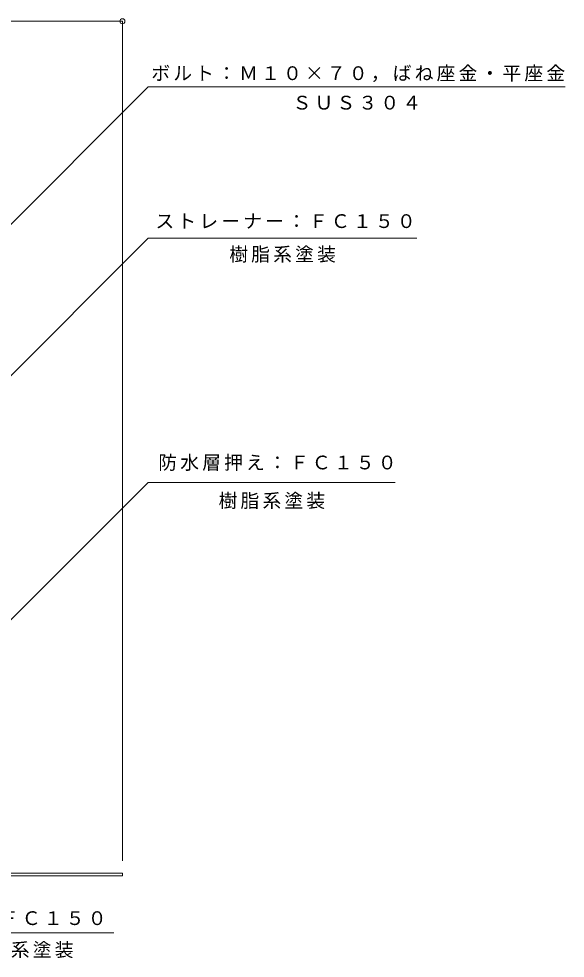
# Model space of a CAD drawing. Units: millimetres at full size, sheet at 1:4; details may follow other scales. Extents: x -507 to 522, y -549 to 542.
# Drawn here: x 173 to 522, y -438 to 163 of the extents above; entities that cross this region are included whole.
import ezdxf

# ---------------------------------------------------------------- set-up
doc = ezdxf.new("R2010")
doc.units = ezdxf.units.MM
doc.header["$LTSCALE"] = 4
doc.header["$PDMODE"] = 32
doc.header["$PDSIZE"] = 3.2
for name, color, linetype, lineweight in [('0-4_その他', 7, 'Continuous', 9), ('0-5_寸法', 7, 'Continuous', 9), ('0-8', 2, 'Continuous', 9)]:
    doc.layers.add(name, color=color, linetype=linetype, lineweight=lineweight)
doc.styles.add('ＭＳ ゴシック', font='')
doc.styles.get('ＭＳ ゴシック').set_extended_font_data('MS Gothic')

msp = doc.modelspace()

# ---------------------------------------------------------------- linework, layer by layer
at = {"layer": '0-4_その他'}
for p, q in [((83.894, 161.037), (238.894, 161.037)), ((238.894, 161.172), (238.894, -375.634))]:
    msp.add_line(p, q, dxfattribs=at)
msp.add_point((238.894, 161.037), dxfattribs=at)
at = {"layer": '0-5_寸法'}
for p, q in [((-166.294, -302.519), (255.357, 119.133)), ((255.357, 119.133), (522.15, 119.133)), ((-38.701, -271.646), (255.357, 22.413)), ((427.163, 22.413), (255.357, 22.413)), ((43.356, -345.73), (255.357, -133.729)), ((413.421, -133.729), (255.357, -133.729)), ((113.422, -421.779), (233.443, -421.779))]:
    msp.add_line(p, q, dxfattribs=at)
at = {"layer": '0-8'}
for p, q in [((25.886, -383.634), (238.894, -383.634)), ((238.894, -383.634), (238.894, -385.234)), ((238.894, -385.234), (-119.371, -385.234)), ((63.394, -385.234), (214.894, -385.234))]:
    msp.add_line(p, q, dxfattribs=at)

# ---------------------------------------------------------------- texts
at = {"layer": '0-5_寸法', "char_height": 8.798, "attachment_point": 7, "style": 'ＭＳ ゴシック'}
for s, insert in [('\\T1.17;ボルト：Ｍ１０×７０，ばね座金・平座金', (257.401, 122.172)), ('\\T1.17;ＳＵＳ３０４', (347.754, 104.458)), ('\\T1.17;ストレーナー：ＦＣ１５０', (260.03, 28.422)), ('\\T1.17;樹脂系塗装', (307.26, 6.708)), ('\\T1.17;防水層押え：ＦＣ１５０', (261.851, -126.411)), ('\\T1.17;樹脂系塗装', (300.389, -150.832)), ('\\T1.17;本体：ＦＣ１５０', (118.433, -417.71)), ('\\T1.17;樹脂系塗装', (139.433, -437.958))]:
    msp.add_mtext(s, dxfattribs=dict(at, insert=insert))

doc.saveas('drawing.dxf')
